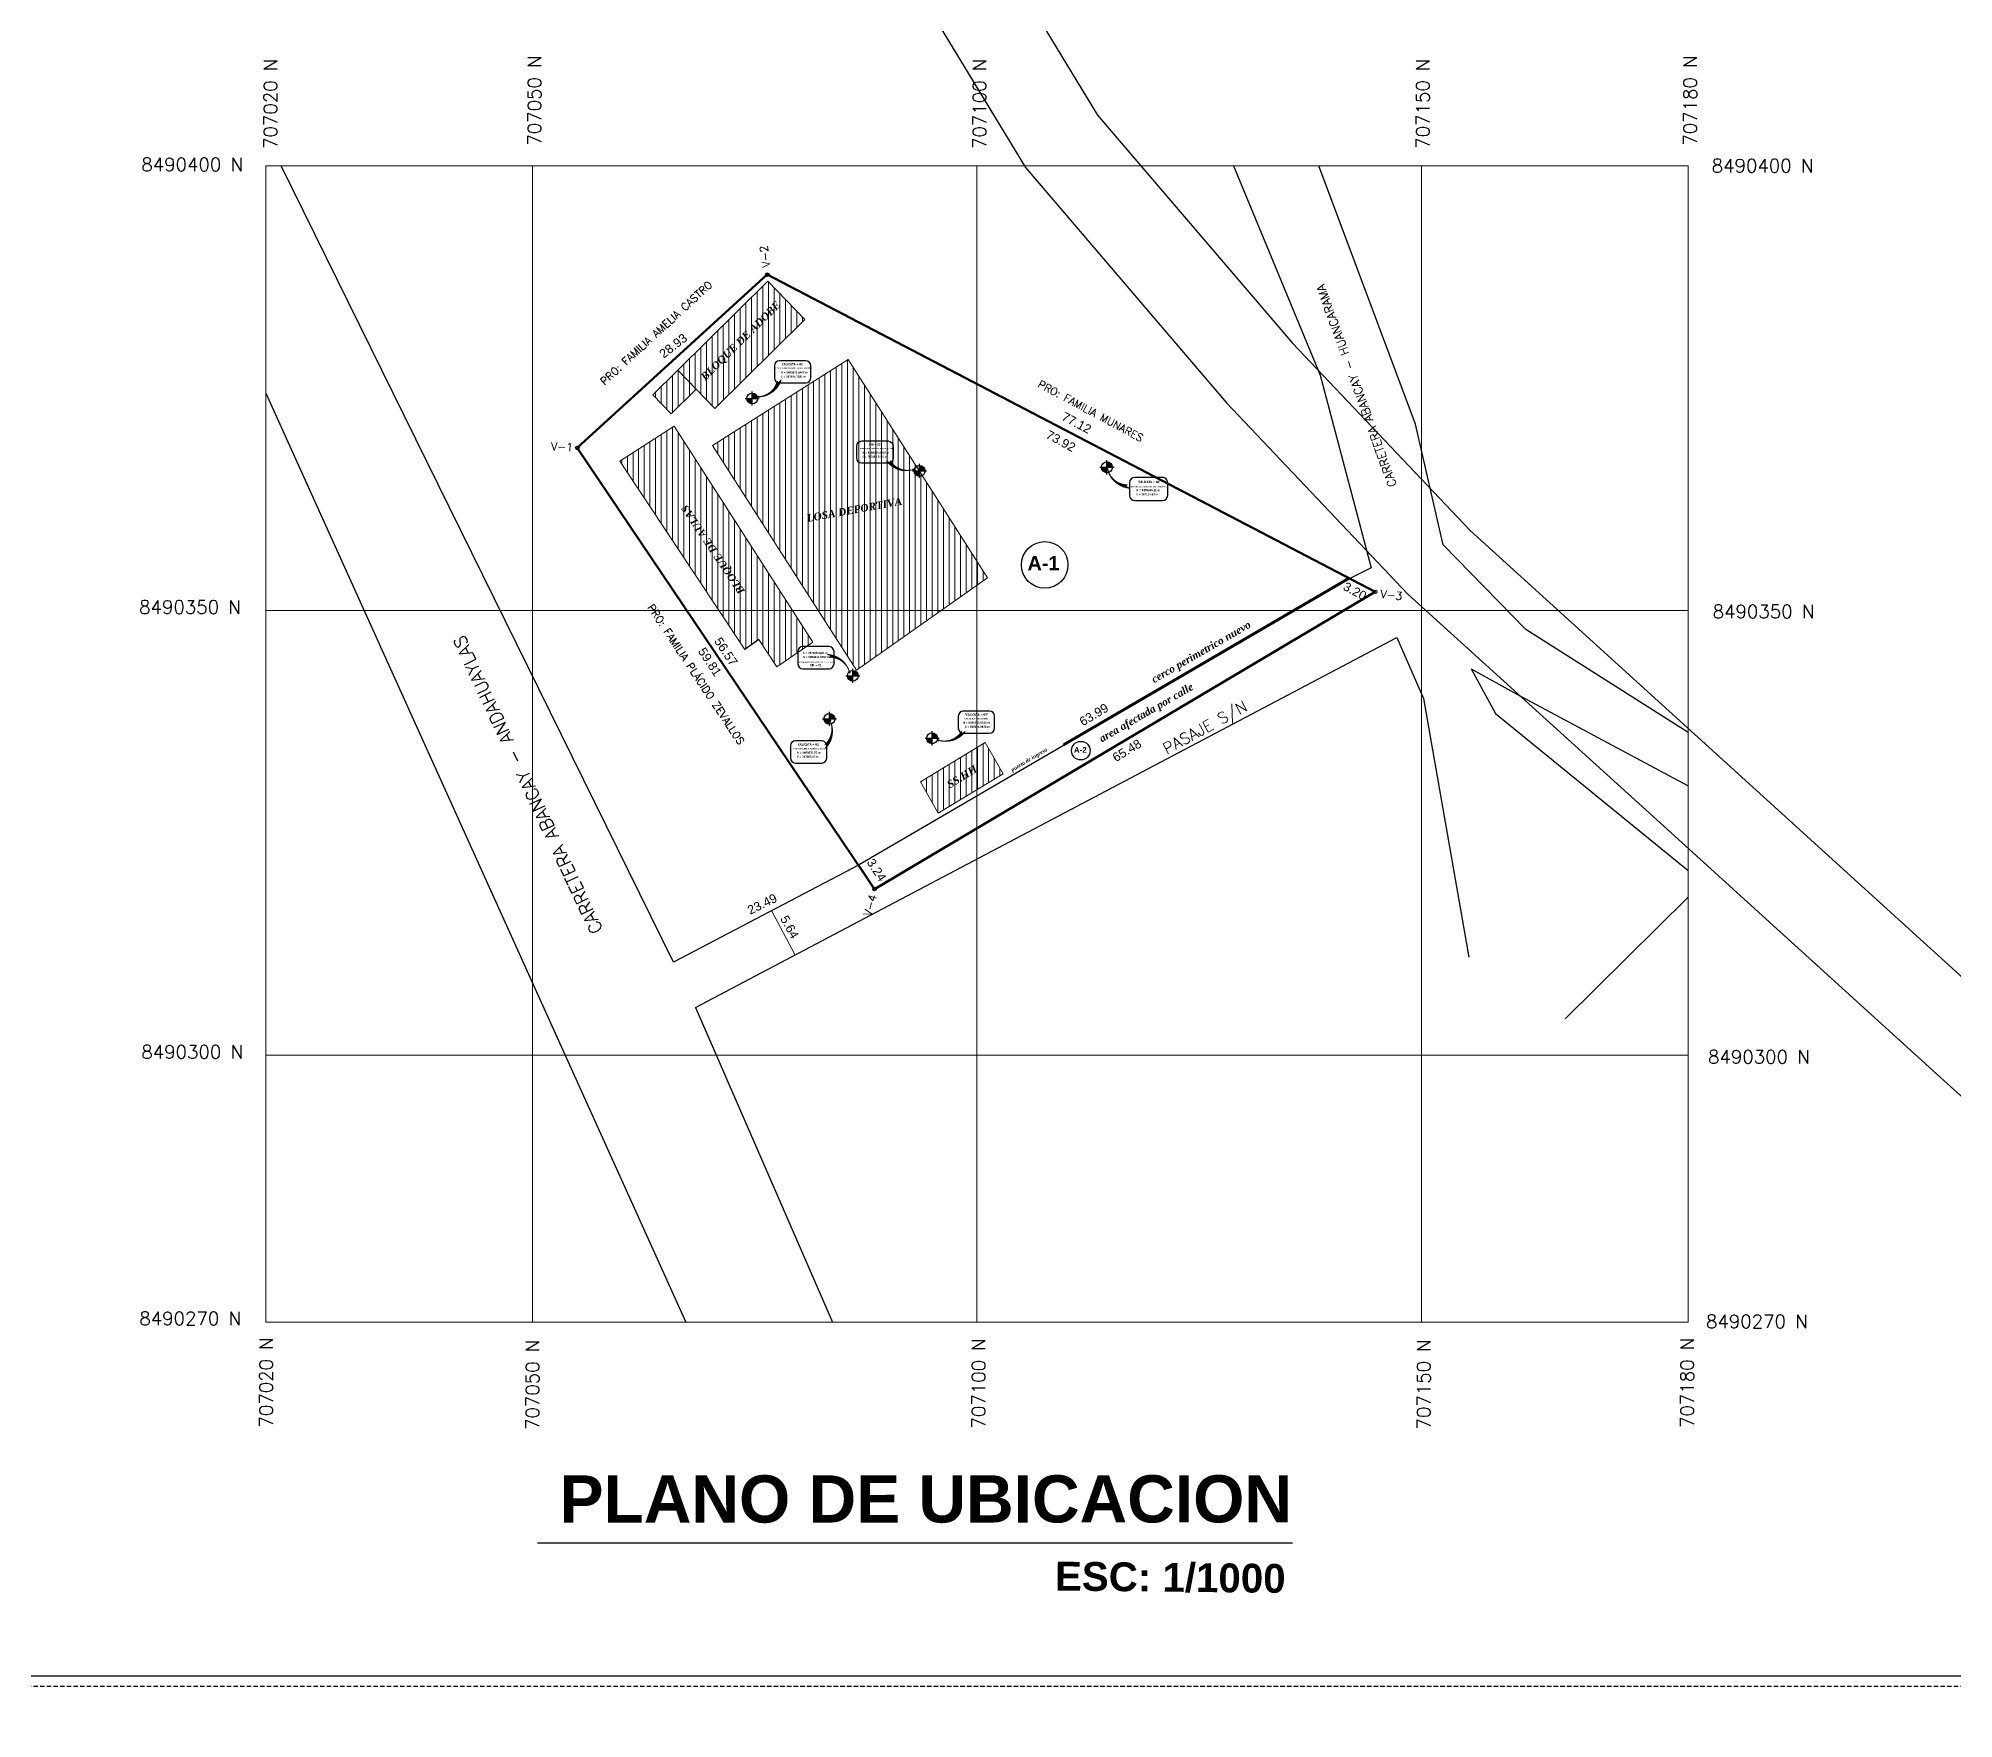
# Model space of a CAD drawing. Header units: metres. Extents: x 699753 to 708012, y 8489657 to 8490746.
# Drawn here: x 706992.9 to 707208.4, y 8490033.1 to 8490222 of the extents above; entities that cross this region are included whole.
import ezdxf
from ezdxf.enums import TextEntityAlignment as Align

# ---------------------------------------------------------------- set-up
doc = ezdxf.new("R2010")
doc.units = ezdxf.units.M
doc.linetypes.add('DASHED', pattern=[0.75, 0.5, -0.25])
for name, color, linetype, lineweight in [('1-blanco', 7, 'Continuous', 25), ('A-ACOTACION', 7, 'Continuous', 9), ('auxiliar', 1, 'Continuous', 9), ('BLOQUES', 7, 'Continuous', 60), ('detalles', 84, 'Continuous', 25), ('TEXTO', 152, 'Continuous', 0), ('V-INTEREG', 5, 'Continuous', 5)]:
    doc.layers.add(name, color=color, linetype=linetype, lineweight=lineweight)
for name, color, linetype in [('C-ANNO-MATC-TEXT', 150, 'Continuous'), ('C-HYDR-CTCH-HDPT', 2, 'Continuous'), ('C-PROP-BRNG', 92, 'Continuous'), ('C-ROAD-PROF', 1, 'DASHED'), ('C-ROAD-SECT-DIAG', 212, 'Continuous'), ('C-ROAD-TEXT', 11, 'Continuous'), ('C-SSWR-PIPE-PATT', 7, 'Continuous'), ('C-STRM-STRC', 170, 'Continuous'), ('CALLES', 7, 'Continuous'), ('graf-02', 4, 'Continuous'), ('V-SITE-VEGE', 80, 'Continuous')]:
    doc.layers.add(name, color=color, linetype=linetype)
doc.styles.add('COTAS', font='arial.ttf')
doc.styles.add('MtXpl_Palatino_Linot', font='')
doc.styles.add('MtXpl_Verdana', font='')
doc.styles.add('ROMANT', font='romant.shx')
doc.styles.get("Standard").update_dxf_attribs({"font": 'simplex.shx'})
doc.styles.get('MtXpl_Palatino_Linot').set_extended_font_data('Palatino Linotype', italic=True, bold=True)
doc.styles.get('MtXpl_Verdana').set_extended_font_data('Verdana', bold=True)
pattern_1 = [(90, (0, 0), (-0.6350000000000001, 0), [])]

# ---------------------------------------------------------------- blocks, each defined once
blk = doc.blocks.new('bm')
for p, q in [((-0.1299999999999954, 0), (0.1299999999999954, 0)), ((0, -0.1299999999999954), (0, 0.1299999999999954))]:
    blk.add_line(p, q)
at = {"const_width": 0.0999999999999544}
for points in [[(-0.0499999999999794, 0, 0.414213562373095), (-1.8e-15, -0.0499999999999776, 1)], [(0.0499999999999759, 0, 0.414213562373095), (-1.8e-15, 0.0499999999999776, 1)]]:
    blk.add_lwpolyline(points, format="xyb", dxfattribs=at)
blk.add_circle((0, 0), 0.1)
blk = doc.blocks.new('_Dot')
at = {"layer": 'graf-02', "color": 0, "lineweight": -2}
blk.add_line((-0.5, 0), (-1, 0), dxfattribs=at)
at = {"layer": 'graf-02', "color": 0, "const_width": 0.5}
blk.add_lwpolyline([(-0.25, 0, 1), (0.25, 0, 1)], format="xyb", close=True, dxfattribs=at)

msp = doc.modelspace()

# ---------------------------------------------------------------- hatches: boundary and pattern name
at = {"layer": 'BLOQUES', "lineweight": 0}
h = msp.add_hatch(dxfattribs=at)
h.set_pattern_fill('ANSI31', color=256, scale=0.2, angle=45)
h.set_pattern_definition(pattern_1)
h.paths.add_polyline_path([(707079.1111585756, 8490190.431913052), (707069.0096815142, 8490180.409142101), (707064.849684051, 8490184.71437881), (707074.9511611124, 8490194.73714976)])
h.paths.add_polyline_path([(707068.1248859877, 8490182.892285187), (707077.0773384467, 8490191.771090137), (707075.8778755027, 8490192.980502332), (707066.9254230437, 8490184.10169738)], flags=24)
h = msp.add_hatch(dxfattribs=at)
h.set_pattern_fill('ANSI31', color=256, scale=0.2, angle=45)
h.set_pattern_definition(pattern_1)
h.paths.add_polyline_path([(707068.7538844522, 8490176.26153632), (707084.922051273, 8490150.977559287), (707099.6647582806, 8490161.376519386), (707084.0111113682, 8490185.923984189)])
h.paths.add_polyline_path([(707079.2521163648, 8490167.3566232), (707090.4972133408, 8490169.404741857), (707090.2595010679, 8490170.709889658), (707079.0144040919, 8490168.661771)], flags=24)
h.paths.add_polyline_path([(707073.0442602574, 8490159.964304388), (707066.1676985886, 8490170.207354916), (707064.7534858831, 8490169.257938445), (707071.6300475519, 8490159.014887916)], flags=24)
h.paths.add_polyline_path([(707068.1248859877, 8490182.892285187), (707077.0773384467, 8490191.771090137), (707075.8778755027, 8490192.980502332), (707066.9254230437, 8490184.10169738)], flags=24)
h = msp.add_hatch(dxfattribs=at)
h.set_pattern_fill('ANSI31', color=256, scale=0.2, angle=45)
h.set_pattern_definition(pattern_1)
h.paths.add_polyline_path([(707066.9207546803, 8490182.571000267), (707064.1082333594, 8490179.805727333), (707062.0187049285, 8490181.930958152), (707064.8496840502, 8490184.71437881)])
h = msp.add_hatch(dxfattribs=at)
h.set_pattern_fill('ANSI31', color=256, scale=0.2, angle=45)
h.set_pattern_definition(pattern_1)
h.paths.add_polyline_path([(707080.0173796534, 8490154.148728361), (707075.992527873, 8490151.370492922), (707073.9639260623, 8490154.422381846), (707072.3656266227, 8490153.319123294), (707058.3061717756, 8490174.470585499), (707064.4240127306, 8490178.414314961)])
h.paths.add_polyline_path([(707079.2521163648, 8490167.3566232), (707090.4972133408, 8490169.404741857), (707090.2595010679, 8490170.709889658), (707079.0144040919, 8490168.661771)], flags=24)
h.paths.add_polyline_path([(707073.0442602574, 8490159.964304388), (707066.1676985886, 8490170.207354916), (707064.7534858831, 8490169.257938445), (707071.6300475519, 8490159.014887916)], flags=24)
h = msp.add_hatch(dxfattribs=at)
h.set_pattern_fill('ANSI31', color=256, scale=0.2, angle=45)
h.set_pattern_definition(pattern_1)
h.paths.add_polyline_path([(707101.4252972042, 8490139.331350215), (707099.4320163715, 8490142.845641257), (707092.1440349955, 8490138.41944792), (707094.1373158281, 8490134.905156877)])
h.paths.add_polyline_path([(707095.3902110943, 8490137.34664543), (707098.8484294185, 8490139.490169547), (707098.1499883585, 8490140.6169876), (707094.6917700344, 8490138.47346348)], flags=24)
at = {"layer": 'V-INTEREG', "lineweight": 0}
h = msp.add_hatch(dxfattribs=at)
h.set_pattern_fill('ANSI31', color=8, scale=0.02719116210937498, angle=-193.6889750120154, style=0)
h.set_pattern_definition([(211.3110249879845, (707074.6374932823, 8490177.932342174), (0.00176634985211357, -0.00290387623933071), [])])
edge = h.paths.add_edge_path()
edge.add_line((707076.4485716831, 8490183.624638252), (707076.1551665392, 8490183.270899696))
edge.add_line((707076.1551665387, 8490183.270899696), (707076.0487348589, 8490183.50015113))
edge.add_arc((707073.7973755209, 8490184.032369994), 2.313412152875102, 273.12698591158806, 346.69951630922736, ccw=False)
edge.add_arc((707073.8271378877, 8490184.477349082), 2.756633981454743, 272.0047224712358, 341.981115036018)
h.paths.add_polyline_path([(707073.9798273346, 8490181.79684821), (707073.923570096, 8490181.722402306), (707074.0025840795, 8490181.658607835), (707073.7273303263, 8490181.694461966)])
h = msp.add_hatch(dxfattribs=at)
h.set_pattern_fill('ANSI31', color=8, scale=0.02719116210937499, angle=-212.683187172237, style=0)
h.set_pattern_definition([(192.3168128277628, (707092.1995873045, 8490169.723836012), (0.0007250424148162859, -0.003320662962441155), [])])
edge = h.paths.add_edge_path()
edge.add_line((707088.3156122792, 8490174.516738404), (707088.7081741624, 8490174.277755743))
edge.add_line((707088.7081741629, 8490174.277755745), (707088.7341957237, 8490174.529165372))
edge.add_arc((707090.6897491509, 8490175.76516156), 2.313412152875103, 212.2946958509943, 285.8672262486335)
edge.add_arc((707090.5167787833, 8490176.176225351), 2.756633981454744, 217.0130971242036, 286.98948968898577, ccw=False)
h.paths.add_polyline_path([(707091.244832748, 8490173.591977604), (707091.3222569668, 8490173.539895363), (707091.2683085346, 8490173.453857517), (707091.5169055838, 8490173.577347009)])
h = msp.add_hatch(dxfattribs=at)
h.set_pattern_fill('ANSI31', color=8, scale=0.02719116210937498, angle=-73.51655647217491, style=0)
h.set_pattern_definition([(331.4834435278249, (707117.7957315908, 8490179.313207196), (0.00162267572296992, 0.002986538550143819), [])])
edge = h.paths.add_edge_path()
edge.add_line((707115.6152928693, 8490171.45840882), (707115.2060133741, 8490171.667473018))
edge.add_line((707115.2060133729, 8490171.667473018), (707115.4064853002, 8490171.82140459))
edge.add_arc((707115.4341509675, 8490174.134651313), 2.313412152875102, 195.7422636452054, 269.3147940428447, ccw=False)
edge.add_arc((707115.8748878238, 8490174.202792425), 2.756633981454743, 194.6200002048532, 264.5963927696354)
h.paths.add_polyline_path([(707113.2924460059, 8490173.468358459), (707113.2075105596, 8490173.506998323), (707113.1625131031, 8490173.415958919), (707113.1373852927, 8490173.692398317)])
h = msp.add_hatch(dxfattribs=at)
h.set_pattern_fill('ANSI31', color=8, scale=0.02719116210937499, angle=-156.3891901536517, style=0)
h.set_pattern_definition([(248.6108098463481, (707087.8041181526, 8490148.499795282), (0.003164795127592839, -0.001239580902472978), [])])
edge = h.paths.add_edge_path()
edge.add_line((707081.6615814584, 8490152.768810894), (707082.0782351638, 8490152.574859267))
edge.add_line((707082.0782351642, 8490152.574859265), (707081.8835286902, 8490152.413696889))
edge.add_arc((707081.9405067953, 8490150.100986514), 2.313412152875103, 17.838776732781184, 91.41130713042048, ccw=False)
edge.add_arc((707081.5025577572, 8490150.016767586), 2.756633981454744, 16.71651329242898, 86.69290585721119)
h.paths.add_polyline_path([(707084.056403228, 8490150.845183127), (707084.1426953793, 8490150.80967631), (707084.1843322281, 8490150.902300913), (707084.2195561723, 8490150.626965806)])
h = msp.add_hatch(dxfattribs=at)
h.set_pattern_fill('ANSI31', color=8, scale=0.02719116210937498, angle=-113.9046167691254, style=0)
h.set_pattern_definition([(291.0953832308744, (707085.5985599491, 8490146.77051743), (0.003171109934783626, 0.001223335928895936), [])])
edge = h.paths.add_edge_path()
edge.add_line((707081.4545614147, 8490142.200566502), (707081.6308332125, 8490142.62500236))
edge.add_line((707081.6308332118, 8490142.625002362), (707081.3783974021, 8490142.612349909))
edge.add_arc((707079.8584310967, 8490144.356362011), 2.313412152875102, 311.0732662541058, 384.6457966517451)
edge.add_arc((707079.4785807827, 8490144.122682901), 2.756633981454743, 315.79166752731516, 385.76806009209736, ccw=False)
h.paths.add_polyline_path([(707081.9214426042, 8490145.236606201), (707081.9610985373, 8490145.321072029), (707082.0543619008, 8490145.280886346), (707081.8943790835, 8490145.507724715)])
h = msp.add_hatch(dxfattribs=at)
h.set_pattern_fill('ANSI31', color=8, scale=0.02719116210937499, angle=-212.683187172237, style=0)
h.set_pattern_definition([(192.3168128277628, (707093.4091603886, 8490139.287242329), (0.0007250424148162859, -0.003320662962441155), [])])
edge = h.paths.add_edge_path()
edge.add_line((707097.1743148412, 8490144.08014472), (707096.781752958, 8490143.84116206))
edge.add_line((707096.7817529575, 8490143.841162061), (707096.7557313967, 8490144.092571689))
edge.add_arc((707094.8001779695, 8490145.328567877), 2.313412152875103, 254.1327737513665, 327.70530414900577, ccw=False)
edge.add_arc((707094.9731483371, 8490145.739631668), 2.756633981454744, 253.0105103110142, 322.9869028757964)
h.paths.add_polyline_path([(707094.2450943724, 8490143.15538392), (707094.1676701535, 8490143.10330168), (707094.2216185858, 8490143.017263833), (707093.9730215366, 8490143.140753325)])

# ---------------------------------------------------------------- linework, layer by layer
msp.add_line((707073.9639260623, 8490154.422381846), (707072.3656266223, 8490153.319123294))
at = {"flags": 128}
for points in [[(707085.1568196302, 8490129.066588387), (707064.3603343712, 8490118.151819184), (707020.2304837693, 8490207.688762495)], [(707127.3564557058, 8490207.688762495), (707137.1083713631, 8490184.162377927), (707142.851106614, 8490162.477916006), (707140.4442738666, 8490161.277901428)], [(707178.4848278094, 8490143.964589208), (707160.2148977565, 8490155.55827535), (707150.94747815, 8490165.081598416), (707147.814829529, 8490178.649072256), (707136.9616477673, 8490207.688762495)], [(707018.4848278094, 8490182.139085589), (707065.7360823746, 8490077.688762495)], [(707066.8328479275, 8490113.054446554), (707145.7181953973, 8490154.649822252), (707148.7080693607, 8490147.803358465), (707153.8134764207, 8490118.69933778)], [(707154.0997789562, 8490151.147921374), (707156.8160267619, 8490146.118404072), (707178.4848278092, 8490128.46021266)], [(707154.0997789562, 8490151.147921374), (707159.221071678, 8490148.287021823), (707178.4848278096, 8490137.988428058)], [(707178.4848278094, 8490125.443735247), (707164.643597562, 8490111.789646141)], [(707066.8328479275, 8490113.054446554), (707082.2564561268, 8490077.688762495)]]:
    msp.add_lwpolyline(points, dxfattribs=at)
for centre, radius in [((707106.1130664002, 8490162.816675497), 2.616451246475814), ((707110.1724156429, 8490141.934309646), 1.046580498590326)]:
    msp.add_circle(centre, radius)
at = {"layer": 'A-ACOTACION', "lineweight": 30, "flags": 128}
msp.add_lwpolyline([(706943.0804968538, 8490420.351417856), (707463.280496853, 8490420.351417856), (707463.280496853, 8490037.851417856), (706943.0804968538, 8490037.851417856), (706943.0804968538, 8490420.351417856)], dxfattribs=at)
at = {"layer": 'BLOQUES', "lineweight": 0}
for p, q in [((707075.2988897054, 8490123.89256312), (707075.2546615461, 8490123.869242098)), ((707075.4106670418, 8490123.894977003), (707077.9938264253, 8490118.996032778)), ((707077.9286911306, 8490118.905162578), (707077.8844629712, 8490118.881841555))]:
    msp.add_line(p, q, dxfattribs=at)
at = {"layer": 'BLOQUES', "lineweight": 0, "flags": 128}
for points in [[(707079.1111585756, 8490190.431913052), (707069.0096815142, 8490180.409142101), (707064.849684051, 8490184.71437881), (707074.9511611124, 8490194.73714976)], [(707068.7538844522, 8490176.26153632), (707084.922051273, 8490150.977559287), (707099.6647582806, 8490161.376519386), (707084.0111113682, 8490185.923984189)], [(707066.9207546803, 8490182.571000267), (707064.1082333594, 8490179.805727333), (707062.0187049285, 8490181.930958152), (707064.8496840502, 8490184.71437881)], [(707101.4252972042, 8490139.331350215), (707099.4320163715, 8490142.845641257), (707092.1440349955, 8490138.41944792), (707094.1373158281, 8490134.905156877)]]:
    msp.add_lwpolyline(points, close=True, dxfattribs=at)
msp.add_lwpolyline([(707080.0173796534, 8490154.148728361), (707075.992527873, 8490151.370492922), (707073.9639260623, 8490154.422381846), (707072.3656266227, 8490153.319123294), (707058.3061717756, 8490174.470585499), (707064.4240127306, 8490178.414314961), (707080.0173796534, 8490154.148728361)], dxfattribs=at)
at = {"layer": 'BLOQUES', "lineweight": 35, "flags": 128}
msp.add_lwpolyline([(707108.2065470589, 8490142.669312008), (707140.2870548521, 8490161.359904537), (707140.4442738666, 8490161.277901428), (707108.2821578019, 8490142.539762653)], close=True, dxfattribs=at)
at = {"layer": 'C-ANNO-MATC-TEXT', "lineweight": 9}
for p, q in [((707018.4848278095, 8490207.688762495), (707178.4848278095, 8490207.688762495)), ((707018.4848278096, 8490077.688762495), (707018.4848278095, 8490207.688762495)), ((707048.4848278096, 8490077.688762495), (707048.4848278096, 8490207.688762495)), ((707098.4848278096, 8490077.688762495), (707098.4848278095, 8490207.688762495)), ((707148.4848278096, 8490077.688762495), (707148.4848278095, 8490207.688762495)), ((707178.4848278096, 8490077.688762495), (707178.4848278095, 8490207.688762495)), ((707018.4848278095, 8490157.688762495), (707178.4848278095, 8490157.688762495)), ((707018.4848278096, 8490107.688762495), (707178.4848278095, 8490107.688762495)), ((707018.4848278096, 8490077.688762495), (707178.4848278095, 8490077.688762495))]:
    msp.add_line(p, q, dxfattribs=at)
at = {"layer": 'C-HYDR-CTCH-HDPT', "flags": 128}
for points in [[(707067.2514334607, 8490269.999856561), (707081.6870132891, 8490245.699873187), (707094.6352161126, 8490222.806223473), (707103.9382500674, 8490207.522349937), (707126.543710966, 8490181.05440449), (707146.9694068684, 8490159.541086229), (707175.3395260193, 8490133.807571463), (707207.2352848137, 8490104.8628214), (707236.0614355225, 8490078.890888205), (707270.7218080392, 8490051.55129179), (707295.8977366618, 8490040.138049578), (707312.9714485243, 8490034.901303023), (707332.9844528663, 8490033.086985754), (707356.6101685805, 8490036.712783117), (707381.1304737561, 8490040.387718681), (707407.4115078696, 8490039.703899065), (707430.8861706145, 8490039.294269018), (707453.2744787036, 8490039.731597852), (707484.078308314, 8490041.378438674)], [(707081.0823650301, 8490269.174417026), (707090.830191534, 8490249.846816907), (707103.2605851386, 8490227.868702965), (707112.0632538825, 8490213.40687508), (707133.9769093317, 8490187.748940498), (707153.9643953983, 8490166.69716576), (707182.0580301386, 8490141.214440059), (707213.9422472444, 8490112.280164193), (707242.5117517111, 8490086.539465446), (707250.2065343928, 8490080.469933074)], [(707085.1568196302, 8490129.066588387), (707086.9708218513, 8490126.376092697), (707143.2790293833, 8490159.79933496), (707140.4442738655, 8490161.27790143), (707085.1568196302, 8490129.066588387)]]:
    msp.add_lwpolyline(points, dxfattribs=at)
at = {"layer": 'C-ROAD-PROF', "lineweight": 30}
msp.add_lwpolyline([(706717.649782453, 8490744.896374749), (707356.6101685805, 8490744.896374749), (707356.6101685805, 8490036.712783117), (706717.649782453, 8490036.712783117)], close=True, dxfattribs=at)
at = {"layer": 'C-ROAD-SECT-DIAG', "lineweight": 40, "flags": 128}
msp.add_lwpolyline([(707085.1568196302, 8490129.066588387), (707086.9457217398, 8490126.413320733)], dxfattribs=at)
at = {"layer": 'C-ROAD-TEXT', "color": 4, "linetype": 'Continuous', "lineweight": -3}
for points, elevation in [([(707075.7118483803, 8490185.20536314), (707075.7118483802, 8490183.847435413, 0.4142135622399479), (707076.2782962009, 8490183.280987594), (707079.2297784672, 8490183.280987594, 0.4142135619266923), (707079.796226288, 8490183.847435419), (707079.7962262877, 8490185.205363138, 0.4142135622399477), (707079.2297784673, 8490185.771810958), (707076.278296201, 8490185.771810958, 0.4142135619266921)], -3505.372), ([(707089.0532237034, 8490176.186505573), (707089.0532237035, 8490174.828577848, -0.4142135622399479), (707088.4867758828, 8490174.262130028), (707085.5352936165, 8490174.262130028, -0.4142135619266923), (707084.9688457957, 8490174.828577852), (707084.968845796, 8490176.186505571, -0.4142135622399477), (707085.5352936164, 8490176.752953393), (707088.4867758827, 8490176.752953393, -0.4142135619266921)], -507.0899999999997), ([(707115.653885651, 8490172.06407547), (707115.6538856509, 8490170.638251359, 0.4142135622399479), (707116.2486558628, 8490170.043481149), (707119.3477122423, 8490170.043481149, 0.4142135619266923), (707119.942482454, 8490170.638251364), (707119.9424824539, 8490172.064075466, 0.4142135622399477), (707119.3477122425, 8490172.65884568), (707116.2486558629, 8490172.65884568, 0.4142135619266921)], -177.8795954852337), ([(707082.4135668741, 8490151.710646128), (707082.4135668742, 8490153.068573853, 0.4142135622399479), (707081.8471190535, 8490153.635021674), (707078.8956367873, 8490153.635021674, 0.4142135619266923), (707078.3291889665, 8490153.06857385), (707078.3291889668, 8490151.710646132, 0.4142135622399477), (707078.8956367872, 8490151.14419831), (707081.8471190534, 8490151.14419831, 0.4142135619266921)], -507.0509999999999), ([(707096.3896986565, 8490145.818259723), (707096.3896986563, 8490144.460331999, 0.4142135622399479), (707096.956146477, 8490143.893884178), (707099.9076287432, 8490143.893884178, 0.4142135619266923), (707100.474076564, 8490144.460332002), (707100.4740765638, 8490145.818259723, 0.4142135622399477), (707099.9076287434, 8490146.384707544), (707096.9561464773, 8490146.384707544, 0.4142135619266921)], -520.508854992968)]:
    msp.add_lwpolyline(points, format="xyb", close=True, dxfattribs=dict(at, elevation=elevation))
msp.add_lwpolyline([(707077.5105560574, 8490142.465062546), (707077.5105560573, 8490141.10713482, 0.4142135622399479), (707078.0770038781, 8490140.540687002), (707081.0284861443, 8490140.540687002, 0.4142135619266923), (707081.594933965, 8490141.107134826), (707081.5949339649, 8490142.465062544, 0.4142135622399477), (707081.0284861444, 8490143.031510366), (707078.0770038782, 8490143.031510366, 0.4142135619266921)], format="xyb", close=True, dxfattribs=at)
at = {"layer": 'C-SSWR-PIPE-PATT'}
for centre in [(707074.9042128108, 8490195.462626057), (707053.5351557469, 8490175.967275197), (707053.5351557469, 8490175.967275197), (707143.2790293833, 8490159.79933496), (707086.9708218513, 8490126.376092697)]:
    msp.add_circle(centre, 0.1964346208808201, dxfattribs=at)
at = {"layer": 'C-STRM-STRC', "lineweight": 50, "flags": 128}
msp.add_lwpolyline([(707053.5351557469, 8490175.967275197), (707074.9042128108, 8490195.462626057), (707143.2790293833, 8490159.79933496), (707086.9708218513, 8490126.376092697), (707053.5351557469, 8490175.967275197)], dxfattribs=at)
at = {"layer": 'TEXTO', "lineweight": 30, "flags": 128}
msp.add_lwpolyline([(707049.054274648, 8490052.870016448), (707133.9855028866, 8490052.870016448)], dxfattribs=at)
at = {"layer": 'V-SITE-VEGE', "flags": 128}
msp.add_lwpolyline([(707085.1568196302, 8490129.066588387), (707053.5351557469, 8490175.967275197), (707074.9042128108, 8490195.462626057), (707140.444273866, 8490161.277901428), (707085.1568196341, 8490129.066588383)], dxfattribs=at)

# ---------------------------------------------------------------- block references
at = {"layer": 'BLOQUES', "lineweight": 0, "xscale": 0.05, "yscale": 0.05, "zscale": 0.05}
for p, rotation in [((707075.3873460209, 8490123.93920516), 117.8021881420792), ((707078.017147446, 8490118.95180462), 297.8021881420792)]:
    msp.add_blockref('_Dot', p, dxfattribs=dict(at, rotation=rotation))
at = {"layer": 'detalles', "linetype": 'Continuous', "xscale": 6.096, "yscale": 6.096, "zscale": 6.096}
for p in [(707073.2127835595, 8490181.535611957), (707113.1140750076, 8490173.794314777), (707092.0401770181, 8490173.3940088, 2998.282), (707084.5267754912, 8490150.348637944, 2998.321), (707081.8918743427, 8490145.509639239), (707093.4424196626, 8490143.32154911)]:
    msp.add_blockref('bm', p, dxfattribs=at)

# ---------------------------------------------------------------- texts
at = {"attachment_point": 5, "style": 'COTAS'}
for s, insert, char_height, rotation in [('28.93', (707064.3290509734, 8490187.456395032), 0.9999999999999999, 37.70112793849443), ('77.12', (707109.700855833, 8490178.794865116), 0.9999999999999998, 331.75936050168065), ('73.92', (707107.9226647397, 8490176.744675018), 0.9999999999999998, 331.7593605016806), ('3.20', (707141.0052134021, 8490159.871113863), 0.9999999999999998, 331.7593605016806), ('59.81', (707068.4387564234, 8490151.919922478), 0.9999999999999998, 303.5872901504906), ('56.57', (707070.2572652377, 8490153.06585286), 0.9999999999999998, 303.58729015049056), ('63.99', (707111.6456303668, 8490145.980873657), 0.9999999999999999, 31.074811533382668), ('65.48', (707115.3605870657, 8490141.950601527), 0.9999999999999999, 31.074811533382668), ('3.24', (707087.2012394681, 8490128.516613113), 0.9999999999999998, 303.58729015049056), ('23.49', (707074.3348655958, 8490124.6837541), 0.9999999999999998, 26.371924557726555), ('5.64', (707077.4075615855, 8490122.10147057), 0.9999999999999997, 299.0323081133386)]:
    msp.add_mtext(s, dxfattribs=dict(at, insert=insert, char_height=char_height, rotation=rotation))
at = {"layer": '1-blanco', "linetype": 'Continuous', "lineweight": 9, "attachment_point": 8}
for s, insert, char_height, rotation in [('{\\fArial|b1|i0|c0|p34;A-1}', (707105.9728187378, 8490162.221103929), 1.592524799999998, 0.014456127692610614), ('{\\fArial|b1|i0|c0|p34;A-2}', (707110.1163165779, 8490141.696081018), 0.6370099199999993, 0.014456127692610619), ('{\\fArial|b1|i0|c0|p34;PLANO DE UBICACION}', (707092.7333873194, 8490055.066558039), 5.308415999999994, 0.014456127692610619), ('{\\fArial|b1|i0|c0|p34;ESC: 1/1000}', (707120.2224019915, 8490047.269649142), 3.244031999999997, 359.3934681041156)]:
    msp.add_mtext(s, dxfattribs=dict(at, insert=insert, char_height=char_height, rotation=rotation))
at = {"layer": 'auxiliar', "attachment_point": 5}
for s, insert, char_height, rotation in [('\\A1;V-2', (707074.6422665969, 8490197.507372731), 0.9000000000000001, 97.68050996239508), ('\\A1;V-1', (707051.8249560529, 8490176.104244348), 0.9000000000000001, 357.7153293127277), ('\\A1;V-3', (707145.1090744385, 8490159.431762073), 0.8999999999999999, 353.5258914931804), ('\\A1;V-4', (707086.4793635732, 8490124.549530322), 0.9000000000000001, 73.06140358133138)]:
    msp.add_mtext(s, dxfattribs=dict(at, insert=insert, char_height=char_height, rotation=rotation))
at = {"layer": 'BLOQUES', "lineweight": 25, "char_height": 1.5, "attachment_point": 5, "rotation": 90}
for s, insert in [('707020 N', (707019.0182311184, 8490214.672233282)), ('707050 N', (707048.7089495249, 8490215.039173733)), ('707100 N', (707098.772288397, 8490214.667707948)), ('707150 N', (707148.6482497719, 8490214.694747679)), ('707180 N', (707178.7115886989, 8490215.039173726)), ('707020 N', (707018.5219481924, 8490070.898286933)), ('707050 N', (707048.4913901631, 8490070.630779276)), ('707100 N', (707098.6787676611, 8490070.794530757)), ('707150 N', (707148.7421065331, 8490070.68391367)), ('707180 N', (707178.3831862563, 8490070.858158836))]:
    msp.add_mtext(s, dxfattribs=dict(at, insert=insert))
at = {"layer": 'BLOQUES', "lineweight": 25, "char_height": 1.5, "attachment_point": 5}
for s, insert in [('8490400 N', (707010.2119839463, 8490207.853021355)), ('8490400 N', (707186.8569582236, 8490207.710500639)), ('8490350 N', (707009.9642773549, 8490158.084869727)), ('8490350 N', (707186.9678012502, 8490157.583905531)), ('8490300 N', (707010.2097154855, 8490108.05414276)), ('8490300 N', (707186.4452555525, 8490107.50770265)), ('8490270 N', (707009.9849209121, 8490078.098186407)), ('8490270 N', (707186.2168411346, 8490077.760477716))]:
    msp.add_mtext(s, dxfattribs=dict(at, insert=insert))
at = {"layer": 'C-PROP-BRNG', "color": 42, "style": 'MtXpl_Palatino_Linot'}
for s, rotation, p in [('BLOQUE DE ADOBE', 44.76335559612665, (707067.9311603779, 8490183.490768854)), ('LOSA DEPORTIVA', 10.32238204329232, (707079.425307686, 8490167.63965183)), ('BLOQUE DE AULAS', 123.8750114312902, (707072.4199570639, 8490159.887117365)), ('SS.HH', 31.79207590052937, (707095.4480605904, 8490137.67271057))]:
    msp.add_text(s, height=0.84375, rotation=rotation, dxfattribs=at).set_placement(p)
at = {"layer": 'C-PROP-BRNG', "color": 0, "style": 'MtXpl_Palatino_Linot'}
for s, height, rotation, p in [('cerco perimetrico nuevo', 0.84375, 30.06997732905705, (707118.4223037038, 8490149.513980817)), ('area afectada por calle', 0.84375, 30.06997732905705, (707112.538265742, 8490142.850614544)), ('puerta de ingreso', 0.421875, 30.84431248891635, (707102.4727260515, 8490139.571887795, -1497.5))]:
    msp.add_text(s, height=height, rotation=rotation, dxfattribs=at).set_placement(p)
at = {"layer": 'C-ROAD-TEXT', "color": 6, "style": 'MtXpl_Verdana', "width": 0.75}
for s, height, p in [('ENTRE EL BLOQUE DE ADOBE Y LA LOSA  DEPORTIVA', 0.1309132812288613, (707075.7331386695, 8490184.87034705, -3438.277725035158)), ('CALICATA = 01', 0.2578125, (707076.5577367711, 8490185.24801246, -3568.753375)), ('N = 9490373.8467 m', 0.234375, (707076.4556449174, 8490184.343625583, -3505.372)), ('E = 707074.7281 m', 0.234375, (707076.4592041341, 8490183.8763989, -3505.372)), ('"CALICATA = 04"', 0.2578125, (707116.5260783042, 8490172.015359262, -90.21908498593689)), ('"INICIO DEL TALUD DETRAS DEL CERCO PERIMETRICO"', 0.1309132812288613, (707115.6801899134, 8490171.528743085, -26.83770998593673)), ('N = 8490366.11 m', 0.234375, (707116.4239864505, 8490171.110972384, -26.83770998593673)), ('E = 707114.63 m', 0.234375, (707116.427545667, 8490170.643745702, -26.83770998593673)), ('N = 8490335.6326 m', 0.234375, (707096.9400608637, 8490144.962967355, -520.508854992968)), ('AL PIE DEL MONTÍCULO DE TIERRA ', 0.1309132812288613, (707097.0138017628, 8490145.458135534, -453.4145800281261)), ('"CALICATA = 03"', 0.2578125, (707097.1084758847, 8490145.855293125, -583.8902299929681)), ('E = 707094.9578 m', 0.234375, (707097.1435035432, 8490144.495740674, -520.508854992968)), ('EN LA PARTE LIBRE AL COSTADO DE LA LOSA ', 0.1309132812288613, (707077.8572829812, 8490142.085175317, 67.09427496484182)), ('CALICATA = 02', 0.2578125, (707078.3564444482, 8490142.507711867, -63.38137500000016)), ('N = 8490337.82 m', 0.234375, (707078.2543525946, 8490141.60332499)), ('E = 707083.41 m', 0.234375, (707078.2579118111, 8490141.136098308))]:
    msp.add_text(s, height=height, dxfattribs=at).set_placement(p)
at = {"layer": 'C-ROAD-TEXT', "color": 3, "style": 'MtXpl_Verdana', "width": 0.75}
for s, height, p in [('BM = 02', 0.2578125, (707086.352582682, 8490176.233074497, -570.4713749999997)), ('MONUMENTADO PARALELO AL EJE DE LA LOSA', 0.1309132812288613, (707085.3263053541, 8490175.845165309, -439.9957250351576)), ('N = 8490365.6915 m', 0.234375, (707085.6034743234, 8490175.331213204, -507.0899999999997)), ('E = 707093.5555 m', 0.234375, (707085.6114649675, 8490174.863986522, -507.0899999999997)), ('E = 707086.0421 m', 0.234375, (707078.9370578531, 8490152.809139548, -507.0509999999999)), ('MONUMENTADO PARALELO AL VÉRTICE DE LA LOSA', 0.1309132812288613, (707078.4115357528, 8490151.819561526, -439.9567250351579)), ('N = 8490342.6597 m', 0.234375, (707078.929067209, 8490152.341912866, -507.0509999999999)), ('BM = 01', 0.2578125, (707079.7129258527, 8490151.406264704, -570.432375))]:
    msp.add_text(s, height=height, dxfattribs=at).set_placement(p)
at = {"layer": 'CALLES', "style": 'ROMANT'}
for s, height, rotation, p in [('PRO: FAMILIA AMELIA CASTRO', 0.85, 42.59427267549069, (707062.421662388, 8490188.908185221)), ('CARRETERA ABANCAY - HUANCARAMA', 0.9562499999999999, 109.8335431174057, (707141.178008153, 8490182.958312374)), ('PRO: FAMILIA MUNARES', 0.85, 331.81548195431, (707111.280482619, 8490180.126744056)), ('PRO: FAMILIA PLÁCIDO ZEVALLOS', 0.8499999999999999, 303.595642550623, (707067.0089056205, 8490150.600031128, 3004)), ('CARRETERA ABANCAY - ANDAHUAYLAS', 1.434375, 115.1775348494175, (707047.9723882542, 8490138.105721857)), ('PASAJE S/N', 1.275, 28.66980214772587, (707124.1835689786, 8490144.476223856))]:
    msp.add_text(s, height=height, rotation=rotation, dxfattribs=at).set_placement(p, align=Align.MIDDLE)

doc.saveas('drawing.dxf')
